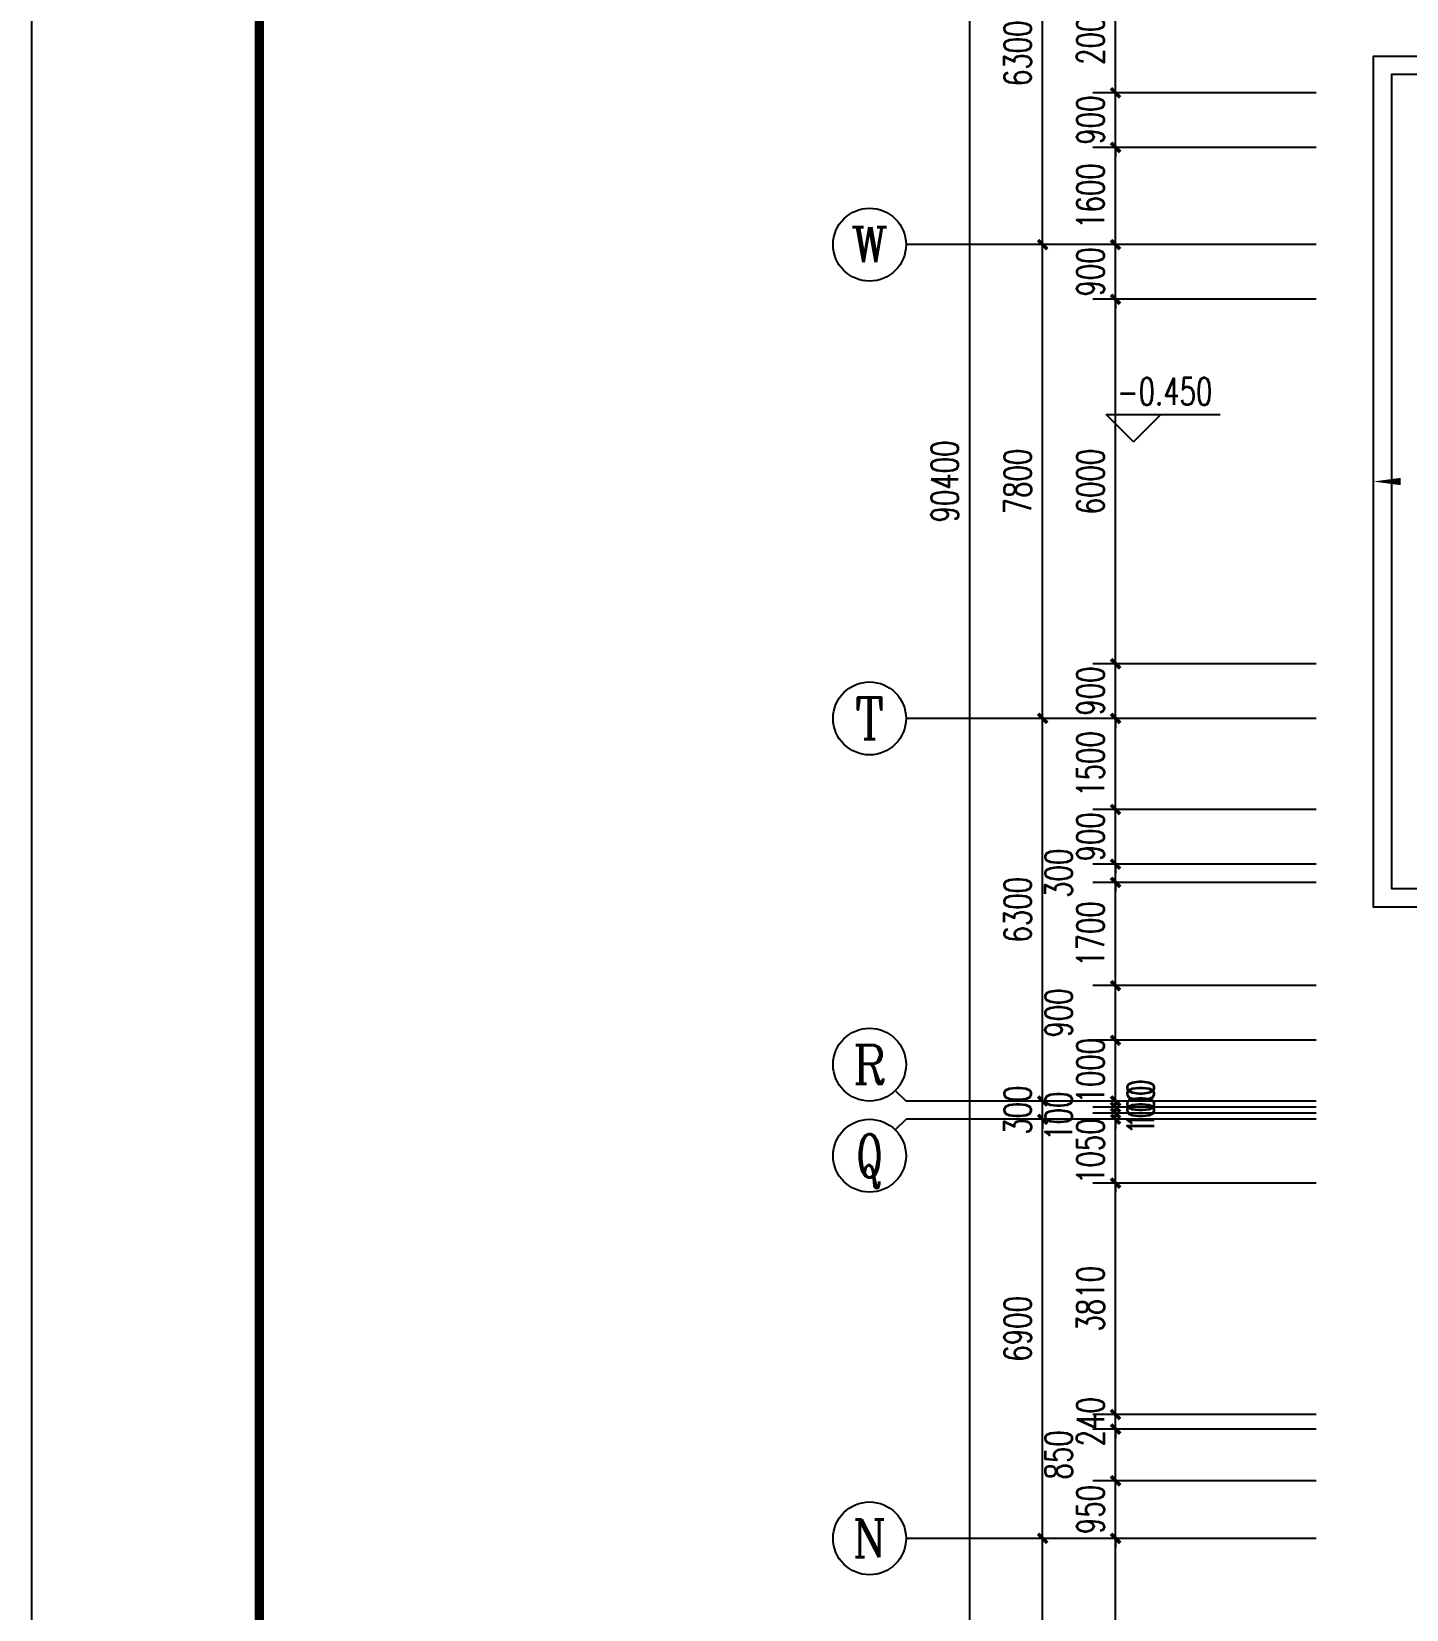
# Model space of a CAD drawing. Extents: x 1333527 to 1855755, y 1020844 to 1581249.
# Drawn here: x 1333527 to 1356161, y 1202701 to 1228679 of the extents above; entities that cross this region are included whole.
import ezdxf
from ezdxf.enums import TextEntityAlignment as Align

# ---------------------------------------------------------------- set-up
doc = ezdxf.new("R2010")
doc.units = 0
doc.header["$LTSCALE"] = 1000
doc.header["$PDSIZE"] = 5
doc.layers.add('1-建筑底图', color=8, linetype='Continuous', plot=False)
for name, color, linetype in [('AXIS_TEXT', 7, 'Continuous'), ('BTTK', 7, 'Continuous'), ('PUB_TITLE', 7, 'Continuous')]:
    doc.layers.add(name, color=color, linetype=linetype)
doc.styles.add('_TCH_AXIS', font='COMPLEX', dxfattribs={"bigfont": 'GBCBIG'})
doc.styles.add('_TCH_DIM', font='SIMPLEX', dxfattribs={"bigfont": 'GBCBIG'})
doc.styles.add('_TCH_DIM_T3', font='SIMPLEX', dxfattribs={"width": 0.705882, "bigfont": 'GBCBIG'})
doc.styles.add('COMPLEX', font='COMPLEX')
doc.styles.add('HZ(TK)', font='geniso.shx', dxfattribs={"width": 0.9, "bigfont": 'hztxt.shx'})
doc.dimstyles.new('_TCH_ARCH&&150', dxfattribs={"dimtxt": 446.25, "dimasz": 150, "dimexe": 375, "dimexo": 450, "dimgap": 189.375, "dimtad": 1, "dimdec": 0, "dimzin": 0, "dimdsep": 46, "dimtxsty": '_TCH_DIM_T3', "dimblk": 'ARCHTICK', "dimcen": 0.09, "dimclrt": 7, "dimazin": 2, "dimtfac": 1, "dimtdec": 0, "dimtix": 1, "dimtmove": 2, "dimatfit": 3, "dimfxl": 1, "dimtolj": 1, "dimtzin": 0, "dimarcsym": 0})

# ---------------------------------------------------------------- blocks, each defined once
blk = doc.blocks.new('vhtemplate_2020年新竖式图框_A0')
at = {"layer": 'PUB_TITLE', "color": 7}
blk.add_lwpolyline([(0, 0), (1189, 0), (1189, 841), (0, 841)], close=True, dxfattribs=at)
at = {"layer": 'PUB_TITLE', "const_width": 1}
blk.add_lwpolyline([(25, 10), (1179, 10), (1179, 831), (25, 831)], close=True, dxfattribs=at)
at = {"layer": 'BTTK', "color": 4, "style": 'HZ(TK)', "width": 0.9}
for tag, p in [('合作单位', (1144, 743.5)), ('建设单位', (1144, 209.5)), ('工程名称', (1144, 176.5)), ('子项名称', (1154, 160)), ('图纸名称', (1144, 141))]:
    blk.add_attdef(tag, text='', height=3.5, dxfattribs=at).set_placement(p, align=Align.MIDDLE_CENTER)
for tag, p in [('注册证书号', (1156.5, 309.01)), ('注册印章号', (1156.5, 301.01)), ('设计号', (1154, 193)), ('图别', (1137.75, 34)), ('图号', (1170.25, 34)), ('版本号', (1137.75, 26)), ('日期', (1170.25, 26))]:
    blk.add_attdef(tag, text='', height=3.5, dxfattribs=at).set_placement(p, align=Align.MIDDLE)
blk = doc.blocks.new('_ArchTick')
at = {"color": 0, "linetype": 'ByBlock', "const_width": 0.4}
blk.add_lwpolyline([(-0.5, -0.5), (0.5, 0.5)], dxfattribs=at)
blk = doc.blocks.new('*D271')
at = {"layer": '1-建筑底图', "color": 0, "lineweight": -2, "transparency": 16777216}
for p, q in [((-4202, 27000), (-7877, 27000)), ((-7502, 21000), (-7502, 27000)), ((-4202, 21000), (-7877, 21000))]:
    blk.add_line(p, q, dxfattribs=at)
at = {"layer": 'Defpoints', "color": 0}
for p in [(-7502, 27000), (-3752, 27000), (-3752, 21000)]:
    blk.add_point(p, dxfattribs=at)
at = {"layer": '1-建筑底图', "color": 0, "lineweight": -2, "transparency": 16777216, "xscale": 150, "yscale": 150, "zscale": 150}
for p, rotation in [((-7502, 27000), 90), ((-7502, 21000), 270)]:
    blk.add_blockref('_ArchTick', p, dxfattribs=dict(at, rotation=rotation))
at = {"layer": '1-建筑底图', "color": 7, "transparency": 16777216, "insert": (-7914, 24000), "char_height": 446.2, "attachment_point": 5, "rotation": 90, "style": '_TCH_DIM_T3'}
blk.add_mtext('\\A1;6000', dxfattribs=at)
blk = doc.blocks.new('*D272')
at = {"layer": '1-建筑底图', "color": 0, "lineweight": -2, "transparency": 16777216}
for p, q in [((-7502, 27950), (-7502, 28100)), ((-4202, 27950), (-7877, 27950)), ((-7502, 27000), (-7502, 27950)), ((-4202, 27000), (-7877, 27000)), ((-7502, 27000), (-7502, 26850))]:
    blk.add_line(p, q, dxfattribs=at)
at = {"layer": 'Defpoints', "color": 0}
for p in [(-7502, 27950), (-3752, 27950), (-3752, 27000)]:
    blk.add_point(p, dxfattribs=at)
at = {"layer": '1-建筑底图', "color": 0, "lineweight": -2, "transparency": 16777216, "xscale": 150, "yscale": 150, "zscale": 150}
for p, rotation in [((-7502, 27950), 270), ((-7502, 27000), 90)]:
    blk.add_blockref('_ArchTick', p, dxfattribs=dict(at, rotation=rotation))
at = {"layer": '1-建筑底图', "color": 7, "transparency": 16777216, "insert": (-7914, 27475), "char_height": 446.2, "attachment_point": 5, "rotation": 90, "style": '_TCH_DIM_T3'}
blk.add_mtext('\\A1;950', dxfattribs=at)
blk = doc.blocks.new('*D273')
at = {"layer": '1-建筑底图', "color": 0, "lineweight": -2, "transparency": 16777216}
for p, q in [((-4202, 28800), (-7877, 28800)), ((-7502, 27950), (-7502, 28800)), ((-4202, 27950), (-7877, 27950))]:
    blk.add_line(p, q, dxfattribs=at)
at = {"layer": 'Defpoints', "color": 0}
for p in [(-7502, 28800), (-3752, 28800), (-3752, 27950)]:
    blk.add_point(p, dxfattribs=at)
at = {"layer": '1-建筑底图', "color": 0, "lineweight": -2, "transparency": 16777216, "xscale": 150, "yscale": 150, "zscale": 150}
for p, rotation in [((-7502, 28800), 90), ((-7502, 27950), 270)]:
    blk.add_blockref('_ArchTick', p, dxfattribs=dict(at, rotation=rotation))
at = {"layer": '1-建筑底图', "color": 7, "transparency": 16777216, "insert": (-8439, 28375), "char_height": 446.2, "attachment_point": 5, "rotation": 90, "style": '_TCH_DIM_T3'}
blk.add_mtext('\\A1;850', dxfattribs=at)
blk = doc.blocks.new('*D274')
at = {"layer": '1-建筑底图', "color": 0, "lineweight": -2, "transparency": 16777216}
for p, q in [((-7502, 29040), (-7502, 29190)), ((-4202, 29040), (-7877, 29040)), ((-7502, 28800), (-7502, 29040)), ((-4202, 28800), (-7877, 28800)), ((-7502, 28800), (-7502, 28650))]:
    blk.add_line(p, q, dxfattribs=at)
at = {"layer": 'Defpoints', "color": 0}
for p in [(-7502, 29040), (-3752, 29040), (-3752, 28800)]:
    blk.add_point(p, dxfattribs=at)
at = {"layer": '1-建筑底图', "color": 0, "lineweight": -2, "transparency": 16777216, "xscale": 150, "yscale": 150, "zscale": 150}
for p, rotation in [((-7502, 29040), 270), ((-7502, 28800), 90)]:
    blk.add_blockref('_ArchTick', p, dxfattribs=dict(at, rotation=rotation))
at = {"layer": '1-建筑底图', "color": 7, "transparency": 16777216, "insert": (-7914, 28920), "char_height": 446.2, "attachment_point": 5, "rotation": 90, "style": '_TCH_DIM_T3'}
blk.add_mtext('\\A1;240', dxfattribs=at)
blk = doc.blocks.new('*D275')
at = {"layer": '1-建筑底图', "color": 0, "lineweight": -2, "transparency": 16777216}
for p, q in [((-4202, 32850), (-7877, 32850)), ((-7502, 29040), (-7502, 32850)), ((-4202, 29040), (-7877, 29040))]:
    blk.add_line(p, q, dxfattribs=at)
at = {"layer": 'Defpoints', "color": 0}
for p in [(-7502, 32850), (-3752, 32850), (-3752, 29040)]:
    blk.add_point(p, dxfattribs=at)
at = {"layer": '1-建筑底图', "color": 0, "lineweight": -2, "transparency": 16777216, "xscale": 150, "yscale": 150, "zscale": 150}
for p, rotation in [((-7502, 32850), 90), ((-7502, 29040), 270)]:
    blk.add_blockref('_ArchTick', p, dxfattribs=dict(at, rotation=rotation))
at = {"layer": '1-建筑底图', "color": 7, "transparency": 16777216, "insert": (-7914, 30945), "char_height": 446.2, "attachment_point": 5, "rotation": 90, "style": '_TCH_DIM_T3'}
blk.add_mtext('\\A1;3810', dxfattribs=at)
blk = doc.blocks.new('*D276')
at = {"layer": '1-建筑底图', "color": 0, "lineweight": -2, "transparency": 16777216}
for p, q in [((-7502, 33900), (-7502, 34050)), ((-4202, 33900), (-7877, 33900)), ((-7502, 32850), (-7502, 33900)), ((-4202, 32850), (-7877, 32850)), ((-7502, 32850), (-7502, 32700))]:
    blk.add_line(p, q, dxfattribs=at)
at = {"layer": 'Defpoints', "color": 0}
for p in [(-7502, 33900), (-3752, 33900), (-3752, 32850)]:
    blk.add_point(p, dxfattribs=at)
at = {"layer": '1-建筑底图', "color": 0, "lineweight": -2, "transparency": 16777216, "xscale": 150, "yscale": 150, "zscale": 150}
for p, rotation in [((-7502, 33900), 270), ((-7502, 32850), 90)]:
    blk.add_blockref('_ArchTick', p, dxfattribs=dict(at, rotation=rotation))
at = {"layer": '1-建筑底图', "color": 7, "transparency": 16777216, "insert": (-7914, 33375), "char_height": 446.2, "attachment_point": 5, "rotation": 90, "style": '_TCH_DIM_T3'}
blk.add_mtext('\\A1;1050', dxfattribs=at)
blk = doc.blocks.new('*D277')
at = {"layer": '1-建筑底图', "color": 0, "lineweight": -2, "transparency": 16777216}
for p, q in [((-7502, 34000), (-7502, 34150)), ((-4202, 34000), (-7877, 34000)), ((-4202, 33900), (-7877, 33900)), ((-7502, 33900), (-7502, 34000)), ((-7502, 33900), (-7502, 33750))]:
    blk.add_line(p, q, dxfattribs=at)
at = {"layer": 'Defpoints', "color": 0}
for p in [(-7502, 34000), (-3752, 34000), (-3752, 33900)]:
    blk.add_point(p, dxfattribs=at)
at = {"layer": '1-建筑底图', "color": 0, "lineweight": -2, "transparency": 16777216, "xscale": 150, "yscale": 150, "zscale": 150}
for p, rotation in [((-7502, 34000), 270), ((-7502, 33900), 90)]:
    blk.add_blockref('_ArchTick', p, dxfattribs=dict(at, rotation=rotation))
at = {"layer": '1-建筑底图', "color": 7, "transparency": 16777216, "insert": (-8439, 33950), "char_height": 446.2, "attachment_point": 5, "rotation": 90, "style": '_TCH_DIM_T3'}
blk.add_mtext('\\A1;100', dxfattribs=at)
blk = doc.blocks.new('*D278')
at = {"layer": '1-建筑底图', "color": 0, "lineweight": -2, "transparency": 16777216}
for p, q in [((-4202, 34100), (-7877, 34100)), ((-7502, 34100), (-7502, 34250)), ((-7502, 34000), (-7502, 34100)), ((-4202, 34000), (-7877, 34000)), ((-7502, 34000), (-7502, 33850))]:
    blk.add_line(p, q, dxfattribs=at)
at = {"layer": 'Defpoints', "color": 0}
for p in [(-7502, 34100), (-3752, 34100), (-3752, 34000)]:
    blk.add_point(p, dxfattribs=at)
at = {"layer": '1-建筑底图', "color": 0, "lineweight": -2, "transparency": 16777216, "xscale": 150, "yscale": 150, "zscale": 150}
for p, rotation in [((-7502, 34100), 270), ((-7502, 34000), 90)]:
    blk.add_blockref('_ArchTick', p, dxfattribs=dict(at, rotation=rotation))
at = {"layer": '1-建筑底图', "color": 7, "transparency": 16777216, "insert": (-7089, 34050), "char_height": 446.2, "attachment_point": 5, "rotation": 90, "style": '_TCH_DIM_T3'}
blk.add_mtext('\\A1;100', dxfattribs=at)
blk = doc.blocks.new('*D279')
at = {"layer": '1-建筑底图', "color": 0, "lineweight": -2, "transparency": 16777216}
for p, q in [((-7502, 34200), (-7502, 34350)), ((-4202, 34200), (-7877, 34200)), ((-4202, 34100), (-7877, 34100)), ((-7502, 34100), (-7502, 34200)), ((-7502, 34100), (-7502, 33950))]:
    blk.add_line(p, q, dxfattribs=at)
at = {"layer": 'Defpoints', "color": 0}
for p in [(-7502, 34200), (-3752, 34200), (-3752, 34100)]:
    blk.add_point(p, dxfattribs=at)
at = {"layer": '1-建筑底图', "color": 0, "lineweight": -2, "transparency": 16777216, "xscale": 150, "yscale": 150, "zscale": 150}
for p, rotation in [((-7502, 34200), 270), ((-7502, 34100), 90)]:
    blk.add_blockref('_ArchTick', p, dxfattribs=dict(at, rotation=rotation))
at = {"layer": '1-建筑底图', "color": 7, "transparency": 16777216, "insert": (-7089, 34150), "char_height": 446.2, "attachment_point": 5, "rotation": 90, "style": '_TCH_DIM_T3'}
blk.add_mtext('\\A1;100', dxfattribs=at)
blk = doc.blocks.new('*D280')
at = {"layer": '1-建筑底图', "color": 0, "lineweight": -2, "transparency": 16777216}
for p, q in [((-7502, 35200), (-7502, 35350)), ((-4202, 35200), (-7877, 35200)), ((-7502, 34200), (-7502, 35200)), ((-4202, 34200), (-7877, 34200)), ((-7502, 34200), (-7502, 34050))]:
    blk.add_line(p, q, dxfattribs=at)
at = {"layer": 'Defpoints', "color": 0}
for p in [(-7502, 35200), (-3752, 35200), (-3752, 34200)]:
    blk.add_point(p, dxfattribs=at)
at = {"layer": '1-建筑底图', "color": 0, "lineweight": -2, "transparency": 16777216, "xscale": 150, "yscale": 150, "zscale": 150}
for p, rotation in [((-7502, 35200), 270), ((-7502, 34200), 90)]:
    blk.add_blockref('_ArchTick', p, dxfattribs=dict(at, rotation=rotation))
at = {"layer": '1-建筑底图', "color": 7, "transparency": 16777216, "insert": (-7914, 34700), "char_height": 446.2, "attachment_point": 5, "rotation": 90, "style": '_TCH_DIM_T3'}
blk.add_mtext('\\A1;1000', dxfattribs=at)
blk = doc.blocks.new('*D281')
at = {"layer": '1-建筑底图', "color": 0, "lineweight": -2, "transparency": 16777216}
for p, q in [((-4202, 36100), (-7877, 36100)), ((-7502, 35200), (-7502, 36100)), ((-4202, 35200), (-7877, 35200))]:
    blk.add_line(p, q, dxfattribs=at)
at = {"layer": 'Defpoints', "color": 0}
for p in [(-7502, 36100), (-3752, 36100), (-3752, 35200)]:
    blk.add_point(p, dxfattribs=at)
at = {"layer": '1-建筑底图', "color": 0, "lineweight": -2, "transparency": 16777216, "xscale": 150, "yscale": 150, "zscale": 150}
for p, rotation in [((-7502, 36100), 90), ((-7502, 35200), 270)]:
    blk.add_blockref('_ArchTick', p, dxfattribs=dict(at, rotation=rotation))
at = {"layer": '1-建筑底图', "color": 7, "transparency": 16777216, "insert": (-8439, 35650), "char_height": 446.2, "attachment_point": 5, "rotation": 90, "style": '_TCH_DIM_T3'}
blk.add_mtext('\\A1;900', dxfattribs=at)
blk = doc.blocks.new('*D282')
at = {"layer": '1-建筑底图', "color": 0, "lineweight": -2, "transparency": 16777216}
for p, q in [((-4202, 37800), (-7877, 37800)), ((-7502, 36100), (-7502, 37800)), ((-4202, 36100), (-7877, 36100))]:
    blk.add_line(p, q, dxfattribs=at)
at = {"layer": 'Defpoints', "color": 0}
for p in [(-7502, 37800), (-3752, 37800), (-3752, 36100)]:
    blk.add_point(p, dxfattribs=at)
at = {"layer": '1-建筑底图', "color": 0, "lineweight": -2, "transparency": 16777216, "xscale": 150, "yscale": 150, "zscale": 150}
for p, rotation in [((-7502, 37800), 90), ((-7502, 36100), 270)]:
    blk.add_blockref('_ArchTick', p, dxfattribs=dict(at, rotation=rotation))
at = {"layer": '1-建筑底图', "color": 7, "transparency": 16777216, "insert": (-7914, 36950), "char_height": 446.2, "attachment_point": 5, "rotation": 90, "style": '_TCH_DIM_T3'}
blk.add_mtext('\\A1;1700', dxfattribs=at)
blk = doc.blocks.new('*D283')
at = {"layer": '1-建筑底图', "color": 0, "lineweight": -2, "transparency": 16777216}
for p, q in [((-7502, 38100), (-7502, 38250)), ((-4202, 38100), (-7877, 38100)), ((-7502, 37800), (-7502, 38100)), ((-4202, 37800), (-7877, 37800)), ((-7502, 37800), (-7502, 37650))]:
    blk.add_line(p, q, dxfattribs=at)
at = {"layer": 'Defpoints', "color": 0}
for p in [(-7502, 38100), (-3752, 38100), (-3752, 37800)]:
    blk.add_point(p, dxfattribs=at)
at = {"layer": '1-建筑底图', "color": 0, "lineweight": -2, "transparency": 16777216, "xscale": 150, "yscale": 150, "zscale": 150}
for p, rotation in [((-7502, 38100), 270), ((-7502, 37800), 90)]:
    blk.add_blockref('_ArchTick', p, dxfattribs=dict(at, rotation=rotation))
at = {"layer": '1-建筑底图', "color": 7, "transparency": 16777216, "insert": (-8439, 37950), "char_height": 446.2, "attachment_point": 5, "rotation": 90, "style": '_TCH_DIM_T3'}
blk.add_mtext('\\A1;300', dxfattribs=at)
blk = doc.blocks.new('*D284')
at = {"layer": '1-建筑底图', "color": 0, "lineweight": -2, "transparency": 16777216}
for p, q in [((-4202, 39000), (-7877, 39000)), ((-7502, 39000), (-7502, 39150)), ((-7502, 38100), (-7502, 39000)), ((-4202, 38100), (-7877, 38100)), ((-7502, 38100), (-7502, 37950))]:
    blk.add_line(p, q, dxfattribs=at)
at = {"layer": 'Defpoints', "color": 0}
for p in [(-7502, 39000), (-3752, 39000), (-3752, 38100)]:
    blk.add_point(p, dxfattribs=at)
at = {"layer": '1-建筑底图', "color": 0, "lineweight": -2, "transparency": 16777216, "xscale": 150, "yscale": 150, "zscale": 150}
for p, rotation in [((-7502, 39000), 270), ((-7502, 38100), 90)]:
    blk.add_blockref('_ArchTick', p, dxfattribs=dict(at, rotation=rotation))
at = {"layer": '1-建筑底图', "color": 7, "transparency": 16777216, "insert": (-7914, 38550), "char_height": 446.2, "attachment_point": 5, "rotation": 90, "style": '_TCH_DIM_T3'}
blk.add_mtext('\\A1;900', dxfattribs=at)
blk = doc.blocks.new('*D285')
at = {"layer": '1-建筑底图', "color": 0, "lineweight": -2, "transparency": 16777216}
for p, q in [((-4202, 40500), (-7877, 40500)), ((-7502, 39000), (-7502, 40500)), ((-4202, 39000), (-7877, 39000))]:
    blk.add_line(p, q, dxfattribs=at)
at = {"layer": 'Defpoints', "color": 0}
for p in [(-7502, 40500), (-3752, 40500), (-3752, 39000)]:
    blk.add_point(p, dxfattribs=at)
at = {"layer": '1-建筑底图', "color": 0, "lineweight": -2, "transparency": 16777216, "xscale": 150, "yscale": 150, "zscale": 150}
for p, rotation in [((-7502, 40500), 90), ((-7502, 39000), 270)]:
    blk.add_blockref('_ArchTick', p, dxfattribs=dict(at, rotation=rotation))
at = {"layer": '1-建筑底图', "color": 7, "transparency": 16777216, "insert": (-7914, 39750), "char_height": 446.2, "attachment_point": 5, "rotation": 90, "style": '_TCH_DIM_T3'}
blk.add_mtext('\\A1;1500', dxfattribs=at)
blk = doc.blocks.new('*D286')
at = {"layer": '1-建筑底图', "color": 0, "lineweight": -2, "transparency": 16777216}
for p, q in [((-4202, 41400), (-7877, 41400)), ((-7502, 41400), (-7502, 41550)), ((-7502, 40500), (-7502, 41400)), ((-4202, 40500), (-7877, 40500)), ((-7502, 40500), (-7502, 40350))]:
    blk.add_line(p, q, dxfattribs=at)
at = {"layer": 'Defpoints', "color": 0}
for p in [(-7502, 41400), (-3752, 41400), (-3752, 40500)]:
    blk.add_point(p, dxfattribs=at)
at = {"layer": '1-建筑底图', "color": 0, "lineweight": -2, "transparency": 16777216, "xscale": 150, "yscale": 150, "zscale": 150}
for p, rotation in [((-7502, 41400), 270), ((-7502, 40500), 90)]:
    blk.add_blockref('_ArchTick', p, dxfattribs=dict(at, rotation=rotation))
at = {"layer": '1-建筑底图', "color": 7, "transparency": 16777216, "insert": (-7914, 40950), "char_height": 446.2, "attachment_point": 5, "rotation": 90, "style": '_TCH_DIM_T3'}
blk.add_mtext('\\A1;900', dxfattribs=at)
blk = doc.blocks.new('*D287')
at = {"layer": '1-建筑底图', "color": 0, "lineweight": -2, "transparency": 16777216}
for p, q in [((-4202, 47400), (-7877, 47400)), ((-7502, 41400), (-7502, 47400)), ((-4202, 41400), (-7877, 41400))]:
    blk.add_line(p, q, dxfattribs=at)
at = {"layer": 'Defpoints', "color": 0}
for p in [(-7502, 47400), (-3752, 47400), (-3752, 41400)]:
    blk.add_point(p, dxfattribs=at)
at = {"layer": '1-建筑底图', "color": 0, "lineweight": -2, "transparency": 16777216, "xscale": 150, "yscale": 150, "zscale": 150}
for p, rotation in [((-7502, 47400), 90), ((-7502, 41400), 270)]:
    blk.add_blockref('_ArchTick', p, dxfattribs=dict(at, rotation=rotation))
at = {"layer": '1-建筑底图', "color": 7, "transparency": 16777216, "insert": (-7914, 44400), "char_height": 446.2, "attachment_point": 5, "rotation": 90, "style": '_TCH_DIM_T3'}
blk.add_mtext('\\A1;6000', dxfattribs=at)
blk = doc.blocks.new('*D288')
at = {"layer": '1-建筑底图', "color": 0, "lineweight": -2, "transparency": 16777216}
for p, q in [((-7502, 48300), (-7502, 48450)), ((-4202, 48300), (-7877, 48300)), ((-7502, 47400), (-7502, 48300)), ((-4202, 47400), (-7877, 47400)), ((-7502, 47400), (-7502, 47250))]:
    blk.add_line(p, q, dxfattribs=at)
at = {"layer": 'Defpoints', "color": 0}
for p in [(-7502, 48300), (-3752, 48300), (-3752, 47400)]:
    blk.add_point(p, dxfattribs=at)
at = {"layer": '1-建筑底图', "color": 0, "lineweight": -2, "transparency": 16777216, "xscale": 150, "yscale": 150, "zscale": 150}
for p, rotation in [((-7502, 48300), 270), ((-7502, 47400), 90)]:
    blk.add_blockref('_ArchTick', p, dxfattribs=dict(at, rotation=rotation))
at = {"layer": '1-建筑底图', "color": 7, "transparency": 16777216, "insert": (-7914, 47850), "char_height": 446.2, "attachment_point": 5, "rotation": 90, "style": '_TCH_DIM_T3'}
blk.add_mtext('\\A1;900', dxfattribs=at)
blk = doc.blocks.new('*D289')
at = {"layer": '1-建筑底图', "color": 0, "lineweight": -2, "transparency": 16777216}
for p, q in [((-4202, 49900), (-7877, 49900)), ((-7502, 48300), (-7502, 49900)), ((-4202, 48300), (-7877, 48300))]:
    blk.add_line(p, q, dxfattribs=at)
at = {"layer": 'Defpoints', "color": 0}
for p in [(-7502, 49900), (-3752, 49900), (-3752, 48300)]:
    blk.add_point(p, dxfattribs=at)
at = {"layer": '1-建筑底图', "color": 0, "lineweight": -2, "transparency": 16777216, "xscale": 150, "yscale": 150, "zscale": 150}
for p, rotation in [((-7502, 49900), 90), ((-7502, 48300), 270)]:
    blk.add_blockref('_ArchTick', p, dxfattribs=dict(at, rotation=rotation))
at = {"layer": '1-建筑底图', "color": 7, "transparency": 16777216, "insert": (-7914, 49100), "char_height": 446.2, "attachment_point": 5, "rotation": 90, "style": '_TCH_DIM_T3'}
blk.add_mtext('\\A1;1600', dxfattribs=at)
blk = doc.blocks.new('*D290')
at = {"layer": '1-建筑底图', "color": 0, "lineweight": -2, "transparency": 16777216}
for p, q in [((-7502, 50800), (-7502, 50950)), ((-4202, 50800), (-7877, 50800)), ((-7502, 49900), (-7502, 50800)), ((-4202, 49900), (-7877, 49900)), ((-7502, 49900), (-7502, 49750))]:
    blk.add_line(p, q, dxfattribs=at)
at = {"layer": 'Defpoints', "color": 0}
for p in [(-7502, 50800), (-3752, 50800), (-3752, 49900)]:
    blk.add_point(p, dxfattribs=at)
at = {"layer": '1-建筑底图', "color": 0, "lineweight": -2, "transparency": 16777216, "xscale": 150, "yscale": 150, "zscale": 150}
for p, rotation in [((-7502, 50800), 270), ((-7502, 49900), 90)]:
    blk.add_blockref('_ArchTick', p, dxfattribs=dict(at, rotation=rotation))
at = {"layer": '1-建筑底图', "color": 7, "transparency": 16777216, "insert": (-7914, 50350), "char_height": 446.2, "attachment_point": 5, "rotation": 90, "style": '_TCH_DIM_T3'}
blk.add_mtext('\\A1;900', dxfattribs=at)
blk = doc.blocks.new('*D291')
at = {"layer": '1-建筑底图', "color": 0, "lineweight": -2, "transparency": 16777216}
for p, q in [((-4202, 52800), (-7877, 52800)), ((-7502, 50800), (-7502, 52800)), ((-4202, 50800), (-7877, 50800))]:
    blk.add_line(p, q, dxfattribs=at)
at = {"layer": 'Defpoints', "color": 0}
for p in [(-7502, 52800), (-3752, 52800), (-3752, 50800)]:
    blk.add_point(p, dxfattribs=at)
at = {"layer": '1-建筑底图', "color": 0, "lineweight": -2, "transparency": 16777216, "xscale": 150, "yscale": 150, "zscale": 150}
for p, rotation in [((-7502, 52800), 90), ((-7502, 50800), 270)]:
    blk.add_blockref('_ArchTick', p, dxfattribs=dict(at, rotation=rotation))
at = {"layer": '1-建筑底图', "color": 7, "transparency": 16777216, "insert": (-7914, 51800), "char_height": 446.2, "attachment_point": 5, "rotation": 90, "style": '_TCH_DIM_T3'}
blk.add_mtext('\\A1;2000', dxfattribs=at)
blk = doc.blocks.new('*D405')
at = {"layer": '1-建筑底图', "color": 0, "lineweight": -2, "transparency": 16777216}
for p, q in [((-5402, 27000), (-9077, 27000)), ((-8702, 20700), (-8702, 27000)), ((-5402, 20700), (-9077, 20700))]:
    blk.add_line(p, q, dxfattribs=at)
at = {"layer": 'Defpoints', "color": 0}
for p in [(-8702, 27000), (-4952, 27000), (-4952, 20700)]:
    blk.add_point(p, dxfattribs=at)
at = {"layer": '1-建筑底图', "color": 0, "lineweight": -2, "transparency": 16777216, "xscale": 150, "yscale": 150, "zscale": 150}
for p, rotation in [((-8702, 27000), 90), ((-8702, 20700), 270)]:
    blk.add_blockref('_ArchTick', p, dxfattribs=dict(at, rotation=rotation))
at = {"layer": '1-建筑底图', "color": 7, "transparency": 16777216, "insert": (-9114, 23850), "char_height": 446.2, "attachment_point": 5, "rotation": 90, "style": '_TCH_DIM_T3'}
blk.add_mtext('\\A1;6300', dxfattribs=at)
blk = doc.blocks.new('*D406')
at = {"layer": '1-建筑底图', "color": 0, "lineweight": -2, "transparency": 16777216}
for p, q in [((-5402, 33900), (-9077, 33900)), ((-8702, 27000), (-8702, 33900)), ((-5402, 27000), (-9077, 27000))]:
    blk.add_line(p, q, dxfattribs=at)
at = {"layer": 'Defpoints', "color": 0}
for p in [(-8702, 33900), (-4952, 33900), (-4952, 27000)]:
    blk.add_point(p, dxfattribs=at)
at = {"layer": '1-建筑底图', "color": 0, "lineweight": -2, "transparency": 16777216, "xscale": 150, "yscale": 150, "zscale": 150}
for p, rotation in [((-8702, 33900), 90), ((-8702, 27000), 270)]:
    blk.add_blockref('_ArchTick', p, dxfattribs=dict(at, rotation=rotation))
at = {"layer": '1-建筑底图', "color": 7, "transparency": 16777216, "insert": (-9114, 30450), "char_height": 446.2, "attachment_point": 5, "rotation": 90, "style": '_TCH_DIM_T3'}
blk.add_mtext('\\A1;6900', dxfattribs=at)
blk = doc.blocks.new('*D407')
at = {"layer": '1-建筑底图', "color": 0, "lineweight": -2, "transparency": 16777216}
for p, q in [((-8702, 34200), (-8702, 34350)), ((-5402, 34200), (-9077, 34200)), ((-8702, 33900), (-8702, 34200)), ((-5402, 33900), (-9077, 33900)), ((-8702, 33900), (-8702, 33750))]:
    blk.add_line(p, q, dxfattribs=at)
at = {"layer": 'Defpoints', "color": 0}
for p in [(-8702, 34200), (-4952, 34200), (-4952, 33900)]:
    blk.add_point(p, dxfattribs=at)
at = {"layer": '1-建筑底图', "color": 0, "lineweight": -2, "transparency": 16777216, "xscale": 150, "yscale": 150, "zscale": 150}
for p, rotation in [((-8702, 34200), 270), ((-8702, 33900), 90)]:
    blk.add_blockref('_ArchTick', p, dxfattribs=dict(at, rotation=rotation))
at = {"layer": '1-建筑底图', "color": 7, "transparency": 16777216, "insert": (-9114, 34050), "char_height": 446.2, "attachment_point": 5, "rotation": 90, "style": '_TCH_DIM_T3'}
blk.add_mtext('\\A1;300', dxfattribs=at)
blk = doc.blocks.new('*D408')
at = {"layer": '1-建筑底图', "color": 0, "lineweight": -2, "transparency": 16777216}
for p, q in [((-5402, 40500), (-9077, 40500)), ((-8702, 34200), (-8702, 40500)), ((-5402, 34200), (-9077, 34200))]:
    blk.add_line(p, q, dxfattribs=at)
at = {"layer": 'Defpoints', "color": 0}
for p in [(-8702, 40500), (-4952, 40500), (-4952, 34200)]:
    blk.add_point(p, dxfattribs=at)
at = {"layer": '1-建筑底图', "color": 0, "lineweight": -2, "transparency": 16777216, "xscale": 150, "yscale": 150, "zscale": 150}
for p, rotation in [((-8702, 40500), 90), ((-8702, 34200), 270)]:
    blk.add_blockref('_ArchTick', p, dxfattribs=dict(at, rotation=rotation))
at = {"layer": '1-建筑底图', "color": 7, "transparency": 16777216, "insert": (-9114, 37350), "char_height": 446.2, "attachment_point": 5, "rotation": 90, "style": '_TCH_DIM_T3'}
blk.add_mtext('\\A1;6300', dxfattribs=at)
blk = doc.blocks.new('*D409')
at = {"layer": '1-建筑底图', "color": 0, "lineweight": -2, "transparency": 16777216}
for p, q in [((-5402, 48300), (-9077, 48300)), ((-8702, 40500), (-8702, 48300)), ((-5402, 40500), (-9077, 40500))]:
    blk.add_line(p, q, dxfattribs=at)
at = {"layer": 'Defpoints', "color": 0}
for p in [(-8702, 48300), (-4952, 48300), (-4952, 40500)]:
    blk.add_point(p, dxfattribs=at)
at = {"layer": '1-建筑底图', "color": 0, "lineweight": -2, "transparency": 16777216, "xscale": 150, "yscale": 150, "zscale": 150}
for p, rotation in [((-8702, 48300), 90), ((-8702, 40500), 270)]:
    blk.add_blockref('_ArchTick', p, dxfattribs=dict(at, rotation=rotation))
at = {"layer": '1-建筑底图', "color": 7, "transparency": 16777216, "insert": (-9114, 44400), "char_height": 446.2, "attachment_point": 5, "rotation": 90, "style": '_TCH_DIM_T3'}
blk.add_mtext('\\A1;7800', dxfattribs=at)
blk = doc.blocks.new('*D410')
at = {"layer": '1-建筑底图', "color": 0, "lineweight": -2, "transparency": 16777216}
for p, q in [((-5402, 54600), (-9077, 54600)), ((-8702, 48300), (-8702, 54600)), ((-5402, 48300), (-9077, 48300))]:
    blk.add_line(p, q, dxfattribs=at)
at = {"layer": 'Defpoints', "color": 0}
for p in [(-8702, 54600), (-4952, 54600), (-4952, 48300)]:
    blk.add_point(p, dxfattribs=at)
at = {"layer": '1-建筑底图', "color": 0, "lineweight": -2, "transparency": 16777216, "xscale": 150, "yscale": 150, "zscale": 150}
for p, rotation in [((-8702, 54600), 90), ((-8702, 48300), 270)]:
    blk.add_blockref('_ArchTick', p, dxfattribs=dict(at, rotation=rotation))
at = {"layer": '1-建筑底图', "color": 7, "transparency": 16777216, "insert": (-9114, 51450), "char_height": 446.2, "attachment_point": 5, "rotation": 90, "style": '_TCH_DIM_T3'}
blk.add_mtext('\\A1;6300', dxfattribs=at)
blk = doc.blocks.new('*D421')
at = {"layer": '1-建筑底图', "color": 0, "lineweight": -2, "transparency": 16777216}
for p, q in [((-5402, 89600), (-10277, 89600)), ((-9902, -800), (-9902, 89600)), ((-5402, -800), (-10277, -800))]:
    blk.add_line(p, q, dxfattribs=at)
at = {"layer": 'Defpoints', "color": 0}
for p in [(-9902, 89600), (-4952, 89600), (-4952, -800)]:
    blk.add_point(p, dxfattribs=at)
at = {"layer": '1-建筑底图', "color": 0, "lineweight": -2, "transparency": 16777216, "xscale": 150, "yscale": 150, "zscale": 150}
for p, rotation in [((-9902, 89600), 90), ((-9902, -800), 270)]:
    blk.add_blockref('_ArchTick', p, dxfattribs=dict(at, rotation=rotation))
at = {"layer": '1-建筑底图', "color": 7, "transparency": 16777216, "insert": (-10314, 44400), "char_height": 446.2, "attachment_point": 5, "rotation": 90, "style": '_TCH_DIM_T3'}
blk.add_mtext('\\A1;90400', dxfattribs=at)
blk = doc.blocks.new('_AXISO')
blk.add_circle((0, 0), 0.5)
at = {"layer": 'AXIS_TEXT', "style": 'COMPLEX', "width": 1.041667}
blk.add_attdef('A', text='', height=0.56, dxfattribs=at).set_placement((-0.25, -0.28), (0.25, -0.28), align=Align.FIT)
blk = doc.blocks.new('1-一层建筑底图')
at = {"layer": '1-建筑底图', "color": 8}
for p, q in [((-4951.8, 48300), (-10951.8, 48300)), ((-7209.2, 45052.7), (-7659.2, 45502.7)), ((-7659.2, 45502.7), (-5778.5, 45502.7)), ((-7209.2, 45052.7), (-6759.2, 45502.7)), ((-4951.8, 40500), (-10951.8, 40500)), ((-11127.5, 34375.7), (-10951.8, 34200)), ((-4951.8, 34200), (-10951.8, 34200)), ((-11127.5, 33724.3), (-10951.8, 33900)), ((-4951.8, 33900), (-10951.8, 33900)), ((-4951.8, 27000), (-10951.8, 27000))]:
    blk.add_line(p, q, dxfattribs=at)
for points in [[(-2000, 51400), (-3260, 51400), (-3260, 37400), (400, 37400)], [(-2000, 51100), (-2960, 51100), (-2960, 37700), (400, 37700)]]:
    blk.add_lwpolyline(points, dxfattribs=at)
blk.add_lwpolyline([(-1967.5, 44400, 0, 0, 0), (-3260, 44400, 0, 120, 0), (-2810, 44400, 0, 0, 0)], format="xyseb", dxfattribs=at)
ref = blk.add_blockref('_AXISO', (-11551.8, 48300), dxfattribs=dict(at, xscale=1200, yscale=1200, zscale=1200))
ref.add_attrib('A', 'W', dxfattribs={"layer": 'AXIS_TEXT', "height": 580, "style": '_TCH_AXIS'}).set_placement((-11855.6, 48010), (-11248, 48010), align=Align.FIT)
ref = blk.add_blockref('_AXISO', (-11551.8, 40500), dxfattribs=dict(at, xscale=1200, yscale=1200, zscale=1200))
ref.add_attrib('A', 'T', dxfattribs={"layer": 'AXIS_TEXT', "height": 683.5, "style": '_TCH_AXIS'}).set_placement((-11795.9, 40158.2), (-11307.7, 40158.2), align=Align.FIT)
ref = blk.add_blockref('_AXISO', (-11551.8, 34800), dxfattribs=dict(at, xscale=1200, yscale=1200, zscale=1200))
ref.add_attrib('A', 'R', dxfattribs={"layer": 'AXIS_TEXT', "height": 637.8, "style": '_TCH_AXIS'}).set_placement((-11825.1, 34481.1), (-11278.5, 34481.1), align=Align.FIT)
ref = blk.add_blockref('_AXISO', (-11551.8, 33300), dxfattribs=dict(at, xscale=1200, yscale=1200, zscale=1200))
ref.add_attrib('A', 'Q', dxfattribs={"layer": 'AXIS_TEXT', "height": 715.4, "style": '_TCH_AXIS', "width": 0.807692}).set_placement((-11771.9, 32942.3), (-11331.7, 32942.3), align=Align.FIT)
ref = blk.add_blockref('_AXISO', (-11551.8, 27000), dxfattribs=dict(at, xscale=1200, yscale=1200, zscale=1200))
ref.add_attrib('A', 'N', dxfattribs={"layer": 'AXIS_TEXT', "height": 622.9, "style": '_TCH_AXIS'}).set_placement((-11833.6, 26688.6), (-11270, 26688.6), align=Align.FIT)
at = {"layer": '1-建筑底图', "color": 8, "style": '_TCH_DIM', "width": 0.705882}
blk.add_text('-0.450', height=446.25, dxfattribs=at).set_placement((-7473.5, 45660.2))
at = {"layer": '1-建筑底图', "color": 8}
for p1, p2, distance, picture, middle in [((-4951.8, -800), (-4951.8, 89600), 4950, '*D421', (-10314.3, 44400)), ((-4951.8, 48300), (-4951.8, 54600), 3750, '*D410', (-9114.3, 51450)), ((-3751.8, 50800), (-3751.8, 52800), 3750, '*D291', (-7914.3, 51800)), ((-3751.8, 49900), (-3751.8, 50800), 3750, '*D290', (-7914.3, 50350)), ((-3751.8, 48300), (-3751.8, 49900), 3750, '*D289', (-7914.3, 49100)), ((-4951.8, 40500), (-4951.8, 48300), 3750, '*D409', (-9114.3, 44400)), ((-3751.8, 47400.3), (-3751.8, 48300), 3750, '*D288', (-7914.3, 47850.1)), ((-3751.8, 41400.3), (-3751.8, 47400.3), 3750, '*D287', (-7914.3, 44400.3)), ((-3751.8, 40500), (-3751.8, 41400.3), 3750, '*D286', (-7914.3, 40950.1)), ((-4951.8, 34200), (-4951.8, 40500), 3750, '*D408', (-9114.3, 37350)), ((-3751.8, 39000), (-3751.8, 40500), 3750, '*D285', (-7914.3, 39750)), ((-3751.8, 38100), (-3751.8, 39000), 3750, '*D284', (-7914.3, 38550)), ((-3751.8, 36100), (-3751.8, 37800), 3750, '*D282', (-7914.3, 36950)), ((-3751.8, 34200), (-3751.8, 35200), 3750, '*D280', (-7914.3, 34700)), ((-4951.8, 33900), (-4951.8, 34200), 3750, '*D407', (-9114.3, 34050)), ((-3751.8, 32850), (-3751.8, 33900), 3750, '*D276', (-7914.3, 33375)), ((-4951.8, 27000), (-4951.8, 33900), 3750, '*D406', (-9114.3, 30450)), ((-3751.8, 29040), (-3751.8, 32850), 3750, '*D275', (-7914.3, 30945)), ((-3751.8, 28800), (-3751.8, 29040), 3750, '*D274', (-7914.3, 28920)), ((-3751.8, 27000), (-3751.8, 27950), 3750, '*D272', (-7914.3, 27475)), ((-4951.8, 20700), (-4951.8, 27000), 3750, '*D405', (-9114.3, 23850)), ((-3751.8, 21000), (-3751.8, 27000), 3750, '*D271', (-7914.3, 24000))]:
    dim = blk.add_aligned_dim(p1=p1, p2=p2, distance=distance, dimstyle='_TCH_ARCH&&150', dxfattribs=at)
    dim.commit()
    dim.dimension.update_dxf_attribs({"geometry": picture, "text_midpoint": middle})
for base, p1, p2, picture, middle in [((-7501.8, 38100), (-3751.8, 37800), (-3751.8, 38100), '*D283', (-8439.3, 37950)), ((-7501.8, 36100), (-3751.8, 35200), (-3751.8, 36100), '*D281', (-8439.3, 35650)), ((-7501.8, 34200), (-3751.8, 34100), (-3751.8, 34200), '*D279', (-7089.3, 34150)), ((-7501.8, 34100), (-3751.8, 34000), (-3751.8, 34100), '*D278', (-7089.3, 34050)), ((-7501.8, 34000), (-3751.8, 33900), (-3751.8, 34000), '*D277', (-8439.3, 33950)), ((-7501.8, 28800), (-3751.8, 27950), (-3751.8, 28800), '*D273', (-8439.3, 28375))]:
    dim = blk.add_linear_dim(base=base, p1=p1, p2=p2, angle=90, dimstyle='_TCH_ARCH&&150', dxfattribs=at)
    dim.commit()
    dim.dimension.update_dxf_attribs({"geometry": picture, "text_midpoint": middle, "dimtype": 161})

msp = doc.modelspace()

# ---------------------------------------------------------------- linework, layer by layer
at = {"layer": 'PUB_TITLE'}
msp.add_lwpolyline([(1333527, 1155938), (1511877, 1155938), (1511877, 1282088), (1333527, 1282088)], close=True, dxfattribs=at)
at = {"layer": 'PUB_TITLE', "const_width": 150}
msp.add_lwpolyline([(1337277, 1157438), (1510377, 1157438), (1510377, 1280588), (1337277, 1280588)], close=True, dxfattribs=at)

# ---------------------------------------------------------------- block references
at = {"xscale": 150, "yscale": 150, "zscale": 150}
msp.add_blockref('vhtemplate_2020年新竖式图框_A0', (1333527, 1155938), dxfattribs=at)
at = {"layer": '1-建筑底图'}
msp.add_blockref('1-一层建筑底图', (1358874, 1176871), dxfattribs=at)

doc.saveas('drawing.dxf')
